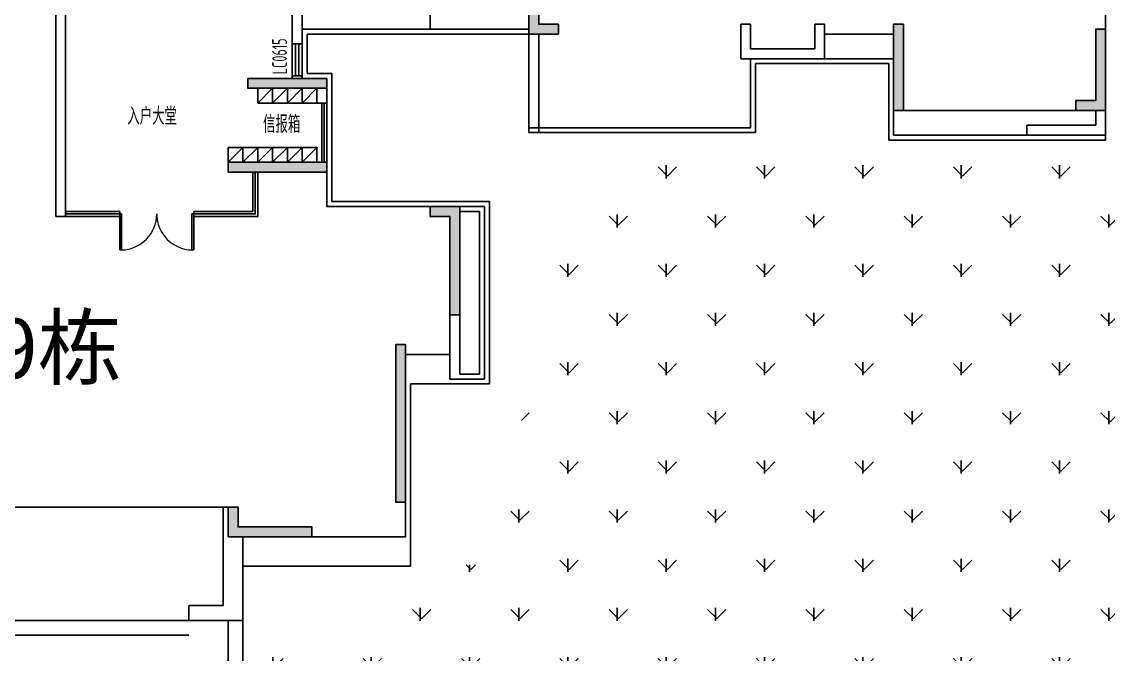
# Model space of a CAD drawing. Header units: millimetres. Extents: x 36720183 to 38160956, y 58934012 to 60388477.
# Drawn here: x 37540954 to 37562998, y 59422029 to 59434864 of the extents above; entities that cross this region are included whole.
import ezdxf

# ---------------------------------------------------------------- set-up
doc = ezdxf.new("R2010")
doc.units = ezdxf.units.MM
doc.header["$LTSCALE"] = 1000
doc.header["$MEASUREMENT"] = 0
doc.linetypes.add('DASH', pattern=[0.35, 0.25, -0.1])
for name, color, linetype in [('@ 绿化', 8, 'Continuous'), ('@YL', 2, 'Continuous'), ('C_Hatch', 41, 'Continuous'), ('C_Wall', 6, 'Continuous'), ('RMJM - P1 - P - 120-1$0$文字说明', 7, 'Continuous'), ('STAIR', 2, 'Continuous'), ('TEXT', 1, 'Continuous'), ('WALL', 4, 'Continuous'), ('WINDOW', 2, 'Continuous'), ('WINDOW_TEXT', 3, 'Continuous'), ('X-A7-L1-PLAN$0$DIM_SYMB', 3, 'Continuous')]:
    doc.layers.add(name, color=color, linetype=linetype)
doc.styles.add('RMJM - P1 - P - 120-1$0$RMJM_TEXT', font='ARIAL.TTF', dxfattribs={"height": 2.5})
doc.styles.get("Standard").update_dxf_attribs({"font": 'gbenor.shx', "bigfont": 'gbcbig.shx'})

# ---------------------------------------------------------------- blocks, each defined once
blk = doc.blocks.new('$TCHSYS$WIN2D')
for p, q in [((-0.5, 0.5), (0.5, 0.5)), ((0.5, 0.1666666666666666), (-0.5, 0.1666666666666666)), ((0.5, -0.1666666666666667), (-0.5, -0.1666666666666667)), ((-0.4999999999999999, -0.5), (0.5, -0.5))]:
    blk.add_line(p, q)
blk = doc.blocks.new('$DorLib2D$00000002')
for p, q in [((-0.5, -5.684341886080802e-17), (-0.5000000000000007, 0.4875)), ((-0.4750000000000007, 0.4875), (-0.5000000000000007, 0.4875)), ((-0.475, -2.842170943040401e-17), (-0.4750000000000007, 0.4875)), ((0.475, -2.842170943040401e-17), (0.4750000000000007, 0.4875)), ((0.4750000000000007, 0.4875), (0.5000000000000007, 0.4875)), ((0.5, -5.684341886080802e-17), (0.5000000000000007, 0.4875)), ((-0.5, -5.684341886080802e-17), (-0.475, -2.842170943040401e-17)), ((0.5, -5.684341886080802e-17), (0.475, -2.842170943040401e-17))]:
    blk.add_line(p, q)
at = {"lineweight": 13}
for centre, start, end in [((-0.4875, -4.263256414560601e-17), 0, 88.53071641864632), ((0.4875, -4.263256414560601e-17), 91.4692835813537, 180)]:
    blk.add_arc(centre, 0.4875, start, end, dxfattribs=at)
blk = doc.blocks.new('xfgvdf23')
at = {"layer": 'C_Hatch'}
h = blk.add_hatch(color=256, dxfattribs=at)
h.paths.add_polyline_path([(11788732.39793493, 374174.040619798), (11788732.39793493, 374374.040619798), (11788932.39793493, 374374.040619798), (11788932.39793493, 373974.040619798), (11787332.39803029, 373974.040619798), (11787332.39803029, 374174.040619798)])
h.paths.add_polyline_path([(11783232.39793493, 380574.0406199259), (11784882.39793459, 380574.0406199259), (11784882.39793459, 380374.0406198881), (11783232.39793493, 380374.0406198881)])
h.paths.add_polyline_path([(11769632.19057061, 372774.1261586127), (11769632.39793418, 372773.9560364417), (11769832.39793418, 372773.8709671597), (11769832.39793418, 375073.9559333803), (11769632.39793418, 375073.9559333803), (11769632.19057061, 372774.0410893307)])
h.paths.add_polyline_path([(11781932.43913328, 378174.0406048513), (11781932.39793474, 379274.0406196596), (11783932.39793474, 379274.0406196596), (11783932.39793474, 378574.0408103945), (11784132.39793474, 378574.0408103945), (11784132.39793474, 379274.0406196596), (11784132.39793474, 379474.0406196596), (11783932.39793474, 379474.0406196596), (11781732.39793474, 379474.0406196596), (11781732.43913328, 378174.0406048513)])
h.paths.add_polyline_path([(11779732.31553728, 379474.0406198149), (11779132.31553728, 379474.0406198149), (11779132.31553728, 379274.0406198149), (11779532.31553728, 379274.0406198149), (11779532.31553728, 377824.1306465151), (11779732.31553728, 377824.1306465151)])
h.paths.add_polyline_path([(11784832.39793474, 362874.0406196596), (11784832.39793474, 363474.041382599), (11785032.39793474, 363474.041382599), (11785032.39793474, 363074.0406196596), (11786532.39794592, 363074.0406196589), (11786532.39794592, 362874.0406196589)])
h.paths.add_polyline_path([(11788932.39793474, 369574.041382599), (11788932.39793474, 369374.041382599), (11789332.39793474, 369374.041382599), (11789332.39793474, 367374.0406196142), (11789532.39793474, 367374.0406196142), (11789532.39793474, 369574.041382599)])
h.paths.add_polyline_path([(11781932.39793474, 376674.0408103945), (11781932.39793474, 374274.0409057619), (11781732.39793474, 374274.0409057619), (11781732.39793474, 376674.0408103945)])
h.paths.add_polyline_path([(11801032.39793474, 380574.0406196596), (11800432.39793474, 380574.0406196596), (11800432.39793474, 380374.0406196596), (11800832.39793474, 380374.0406196596), (11800832.39793474, 378924.0408103945), (11801032.39793474, 378924.0408103945)])
h.paths.add_polyline_path([(11794832.36397899, 388674.0406201748), (11794832.39793474, 385874.0406197527), (11795032.39793474, 385874.0406197527), (11795032.36397899, 388674.0406201748)])
h.paths.add_polyline_path([(11793832.39793413, 389374.0406194866), (11792132.39793474, 389374.0406197527), (11792132.39793474, 389174.0406197527), (11793832.39793413, 389174.0406194866)])
h.paths.add_polyline_path([(11796132.39793429, 383174.0406237008), (11795732.39793429, 383174.0406237008), (11795732.39793429, 382974.0406237008), (11796332.39793429, 382974.0406237008), (11796332.39791921, 386074.0406199396), (11796132.39791921, 386074.0406199396)])
h.paths.add_polyline_path([(11768232.97983809, 380573.8712767723), (11768232.89744058, 378823.9559632067), (11768032.89744058, 378823.9559632067), (11768032.97983809, 380573.8712767723)])
h.paths.add_polyline_path([(11771732.69007724, 380573.8712767723), (11772332.69007724, 380573.8712767723), (11772332.60768034, 378824.0406199432), (11772132.60768034, 378824.0406199432), (11772132.69007724, 380373.8712767723), (11771732.69007724, 380373.8712767723)])
h.paths.add_polyline_path([(11782832.39793474, 388674.0406199401), (11782832.39793474, 385874.0406196596), (11783032.39793474, 385874.0406196596), (11783032.39793474, 388674.0406199401)])
h.paths.add_polyline_path([(11781732.39793474, 385574.0406199394), (11781532.39793474, 385574.0406199394), (11781532.39793474, 383174.0406196596), (11782132.39793474, 383174.0406196596), (11782132.39793474, 383374.0406196596), (11781732.39793474, 383374.0406196596)])
h.paths.add_polyline_path([(11775232.39793437, 379474.0406198149), (11775232.39793437, 377824.1306465151), (11775432.39793437, 377824.1306465151), (11775432.39793437, 379474.0406198149)])
h.paths.add_polyline_path([(11768032.60529813, 376623.9558856966), (11768032.60529813, 374873.9559333803), (11768232.60529813, 374873.9559333803), (11768232.60529813, 376623.9558856966)])
h.paths.add_polyline_path([(11785932.39793474, 389374.0406196596), (11784232.39793455, 389374.0406196596), (11784232.39793455, 389174.0406196596), (11785932.39793474, 389174.0406196596)])
h.paths.add_polyline_path([(11786832.39793474, 372174.0410011293), (11785232.39793474, 372174.0410011293), (11785232.39793474, 371974.0410011293), (11786832.39793474, 371974.0410011293)])
h.paths.add_polyline_path([(11777632.4009865, 372174.0410011293), (11775132.4009865, 372174.0410011293), (11775132.4009865, 371974.0410011293), (11777632.4009865, 371974.0410011293)])
h.paths.add_polyline_path([(11786132.39793474, 378974.0408103945), (11786132.39793474, 378374.0408103945), (11786332.39793474, 378374.0408103945), (11786332.39793474, 378774.0408103945), (11789132.39793474, 378774.0408103945), (11789132.39793474, 378974.0408103945)])
h.paths.add_polyline_path([(11788932.39793474, 385874.0406238879), (11788932.39793474, 382974.0406238879), (11789132.39793474, 382974.0406238879), (11789132.39793474, 385874.0406238879)])
h.paths.add_polyline_path([(11774432.4009865, 366774.041382599), (11774432.39802722, 363574.0406196589), (11774632.39802722, 363574.0406196589), (11774632.4009865, 366774.041382599)])
h.paths.add_polyline_path([(11773532.4009865, 369374.041382599), (11773932.39488298, 369374.041382599), (11773932.39488298, 369574.041382599), (11773332.4009865, 369574.041382599), (11773332.4009865, 367374.0406196142), (11773532.4009865, 367374.0406196142)])
h.paths.add_polyline_path([(11778032.4009865, 370474.0410011293), (11776032.4009865, 370474.0410011293), (11776032.4009865, 370274.0410011293), (11778032.4009865, 370274.0410011293)])
h.paths.add_polyline_path([(11786832.39793474, 370474.0410011293), (11784832.39793474, 370474.0410011293), (11784832.39793474, 370274.0410011293), (11786832.39793474, 370274.0410011293)])
h.paths.add_polyline_path([(11788232.39793474, 366774.041382599), (11788232.39793474, 363574.0406196589), (11788432.39793474, 363574.0406196589), (11788432.39793474, 366774.041382599)])
h.paths.add_polyline_path([(11791132.39793474, 374724.0410011293), (11790932.39793474, 374724.0410011293), (11790932.39793474, 373074.0410011293), (11791532.39793474, 373074.0410011293), (11791532.39793474, 373274.0410011293), (11791132.39793474, 373274.0410011293)])
h.paths.add_polyline_path([(11798332.39793474, 373274.0410011293), (11798332.39793474, 371524.0410011293), (11798532.39793474, 371524.0410011293), (11798532.39793474, 373274.0410011293)])
h.paths.add_polyline_path([(11802432.39793474, 377674.0408103945), (11802432.39793474, 375924.0409117223), (11802632.39793474, 375924.0409117223), (11802632.39793474, 377674.0408103945)])
h.paths.add_polyline_path([(11802432.39793474, 371724.0410011293), (11802032.39793474, 371724.0410011293), (11802032.39793474, 371524.0410011293), (11802632.39793474, 371524.0410011293), (11802632.39793474, 373174.0410011293), (11802432.39793474, 373174.0410011293)])
h.paths.add_polyline_path([(11795232.26976091, 380574.0310829164), (11795232.26976091, 378974.0310829164), (11795432.26976091, 378974.0310829164), (11795432.26976091, 380374.0310829164), (11796082.39793437, 380374.0406224331), (11796082.39793437, 380574.0406224331)])
h.paths.add_polyline_path([(11778032.39793474, 362874.0406196596), (11776332.39794648, 362874.0406196589), (11776332.39794648, 363074.0406196589), (11777832.39793474, 363074.0406196596), (11777832.39793474, 363474.041382599), (11778032.39793474, 363474.041382599)])
at = {"layer": 'C_Wall'}
for points in [[(11791132.39793474, 374724.0410011293), (11790932.39793474, 374724.0410011293), (11790932.39793474, 373074.0410011293), (11791532.39793474, 373074.0410011293), (11791532.39793474, 373274.0410011293), (11791132.39793474, 373274.0410011293)], [(11798332.39793474, 373274.0410011293), (11798332.39793474, 371524.0410011293), (11798532.39793474, 371524.0410011293), (11798532.39793474, 373274.0410011293)], [(11802432.39793474, 371724.0410011293), (11802032.39793474, 371724.0410011293), (11802032.39793474, 371524.0410011293), (11802632.39793474, 371524.0410011293), (11802632.39793474, 373174.0410011293), (11802432.39793474, 373174.0410011293)], [(11786832.39793474, 372174.0410011293), (11785232.39793474, 372174.0410011293), (11785232.39793474, 371974.0410011293), (11786832.39793474, 371974.0410011293)], [(11786832.39793474, 370474.0410011293), (11784832.39793474, 370474.0410011293), (11784832.39793474, 370274.0410011293), (11786832.39793474, 370274.0410011293)], [(11788232.39793474, 366774.041382599), (11788232.39793474, 363574.0406196589), (11788432.39793474, 363574.0406196589), (11788432.39793474, 366774.041382599)]]:
    blk.add_lwpolyline(points, close=True, dxfattribs=at)
for points in [[(11788932.39793474, 369574.041382599), (11788932.39793474, 369374.041382599), (11789332.39793474, 369374.041382599), (11789332.39793474, 367374.0406196142), (11789532.39793474, 367374.0406196142), (11789532.39793474, 369574.041382599), (11788932.39793474, 369574.041382599)], [(11784832.39793474, 362874.0406196596), (11784832.39793474, 363474.041382599), (11785032.39793474, 363474.041382599), (11785032.39793474, 363074.0406196596), (11786532.39794592, 363074.0406196589), (11786532.39794592, 362874.0406196589), (11784832.39793474, 362874.0406196596)]]:
    blk.add_lwpolyline(points, dxfattribs=at)
blk = doc.blocks.new('sd14esdf126723rwvgfwed')
at = {"color": 6}
for p, q in [((12185983.2303978, 342956.848220475), (12185683.23039811, 342656.848220475)), ((12185683.23039811, 342956.848220475), (12185683.23039811, 342656.848220475)), ((12186283.23039814, 342956.848220475), (12185983.23039811, 342656.848220475)), ((12185983.2303978, 342956.848220475), (12185983.23039811, 342656.848220475)), ((12186583.23039814, 342956.848220475), (12186283.23039814, 342656.848220475)), ((12186283.23039814, 342956.848220475), (12186283.23039814, 342656.848220475)), ((12186883.23039747, 342956.848220475), (12186583.23039814, 342656.848220475)), ((12186583.23039814, 342956.848220475), (12186583.23039814, 342656.848220475)), ((12185383.23039844, 341756.8486025184), (12185083.23039875, 341456.8486025184)), ((12185083.23039875, 341756.8486025184), (12185083.23039875, 341456.8486025184)), ((12185683.23039811, 341756.8486025184), (12185383.23039844, 341456.8486025184)), ((12185383.23039844, 341756.8486025184), (12185383.23039844, 341456.8486025184)), ((12185983.2303978, 341756.8486025184), (12185683.23039811, 341456.8486025184)), ((12185683.23039811, 341756.8486025184), (12185683.23039811, 341456.8486025184)), ((12186283.23039814, 341756.8486025184), (12185983.23039811, 341456.8486025184)), ((12185983.2303978, 341756.8486025184), (12185983.23039811, 341456.8486025184)), ((12186583.23039814, 341756.8486025184), (12186283.23039814, 341456.8486025184)), ((12186283.23039814, 341756.8486025184), (12186283.23039814, 341456.8486025184)), ((12186883.23039747, 341756.8486025184), (12186583.23039814, 341456.8486025184)), ((12186583.23039814, 341756.8486025184), (12186583.23039814, 341456.8486025184))]:
    blk.add_line(p, q, dxfattribs=at)
for points in [[(12197183.23038764, 344056.848221153), (12198583.23039749, 344056.848221153), (12198583.23039731, 342506.8482210636), (12202883.23039749, 342506.8485998288), (12202883.23039749, 348656.8484090939), (12201283.23039749, 348656.8484090939), (12201283.23039749, 351556.8482183591), (12193883.23039722, 351556.8482223526), (12193883.23039722, 353956.8482198417), (12196583.23039704, 353956.8482226357), (12196583.23039704, 357056.8482186422)], [(12189783.23039749, 340556.8489837497), (12189783.23039749, 337556.8482209966), (12189783.23039749, 340556.8489837497), (12187083.23039731, 340556.8489837497), (12187083.23039768, 343156.84860228), (12186583.23039731, 343156.8482211381), (12186583.2303975, 344156.8482209444), (12187583.2303975, 344156.8482209444), (12187583.2303975, 344156.8482209444), (12187783.23049282, 344156.8482209519), (12187783.23049282, 344156.8482209519), (12191183.23039713, 344156.8482209519), (12191183.23039711, 342156.8482236937), (12195683.23039768, 342156.8482236937), (12195683.23039768, 343553.8668853268)], [(12186883.23039816, 342656.848220475), (12186883.23039747, 342956.848220475), (12185683.23039811, 342956.848220475)], [(12185683.23039811, 342656.848220475), (12186883.23039816, 342656.848220475)], [(12186883.23039816, 341456.8486025184), (12186883.23039747, 341756.8486025184), (12185083.23039875, 341756.8486025184)], [(12185083.23039875, 341456.8486025184), (12186883.23039816, 341456.8486025184)], [(12176383.39519391, 333856.8482209444), (12177983.24907324, 333856.8482208028), (12177983.14426496, 332159.829749912), (12185383.14426602, 332159.829749912), (12185383.20781565, 333856.8482226357), (12188683.23039786, 333856.8482210934), (12188683.23039768, 337556.8482209966), (12189583.14800022, 337556.8482209966)]]:
    blk.add_lwpolyline(points, dxfattribs=at)
at = {"layer": 'STAIR', "color": 6}
blk.add_line((12179083.14801008, 332159.8297499269), (12184283.15573733, 332159.9637328312), dxfattribs=at)
at = {"layer": 'WALL', "color": 6}
for p, q in [((12181583.23039731, 340356.8482205793), (12181583.23039731, 344806.848221004)), ((12186383.23039731, 344956.8482209072), (12186383.23039731, 343856.8482210487)), ((12186583.2303975, 343856.8482210487), (12186583.2303975, 344956.8482209072)), ((12189183.23049321, 344956.8482209072), (12189183.23049321, 344156.8482209072)), ((12181783.23039731, 340356.8482205793), (12181783.23039731, 344606.8482210487)), ((12186583.23049302, 344156.8482208997), (12189183.23049321, 344156.8482209072)), ((12195483.23038721, 343556.8482235), (12195483.23038746, 344256.8486026153)), ((12195483.23038746, 344256.8486026153), (12195683.23038746, 344256.8486026153)), ((12195683.23038777, 343756.8482237682), (12195683.23038746, 344256.8486026153)), ((12196983.23038721, 343756.8482237682), (12196983.23038764, 344256.8486026153)), ((12196983.23038764, 344256.8486026153), (12197183.23038764, 344256.8486026153)), ((12197183.23038777, 343556.8482235), (12197183.23038764, 344256.8486026153)), ((12191183.23038708, 344056.8482237086), (12191183.23038708, 342056.8482235596)), ((12191383.23038708, 344056.8482237086), (12191183.23038708, 344056.8482237086)), ((12191383.23038708, 344056.8482237086), (12191383.23038708, 342056.8482235596)), ((12186383.23039731, 343856.8482210487), (12186583.2303975, 343856.8482210487)), ((12196983.23038721, 343756.8482237682), (12195683.23038777, 343756.8482237682)), ((12197183.23038777, 343556.8482235), (12195483.23038721, 343556.8482235)), ((12185583.23039731, 343156.8482210934), (12186583.23039731, 343156.8482210934)), ((12186383.23039731, 343206.8482209072), (12186383.23039731, 343156.8482210934)), ((12186583.2303975, 343206.8482209072), (12186383.23039731, 343206.8482209072)), ((12186583.2303975, 343156.8482210934), (12186583.2303975, 343206.8482209072)), ((12186783.2303975, 343156.8482210934), (12187083.23039731, 343156.8482210934)), ((12187083.23039731, 343156.8482210934), (12187083.23039731, 342956.8482209072)), ((12185683.23039787, 342956.8482209072), (12186683.23039787, 342956.8482209072)), ((12186883.23039747, 342956.848220475), (12186883.23039769, 342656.848220475)), ((12187083.23039789, 342656.848220475), (12187083.23039765, 342956.848220475)), ((12186883.23039769, 342656.848220475), (12187083.23039789, 342656.848220475)), ((12202683.23038726, 342506.8482236639), (12202683.2303877, 342206.8482237086)), ((12202883.23038726, 342506.8482236639), (12202683.23038726, 342506.8482236639)), ((12202883.23038726, 342506.8482236639), (12202883.23038672, 342006.8482237384)), ((12202683.2303877, 342206.8482237086), (12201283.23038708, 342206.8482236639)), ((12201283.23038708, 342006.8482236639), (12201283.23038708, 342206.8482236639)), ((12191383.23038708, 342056.8482235596), (12191183.23038708, 342056.8482235596)), ((12202883.23038672, 342006.8482237384), (12201283.23038708, 342006.8482236639)), ((12181583.23039731, 340356.8482205793), (12181783.23039731, 340356.8482205793)), ((12190283.23039755, 340556.8489843756), (12189783.23039749, 340556.8489837497)), ((12189783.23039749, 340456.8489837497), (12189783.23039749, 340556.8489837497)), ((12190183.23039758, 340456.8489833996), (12189783.23039749, 340456.8489837497)), ((12190183.23039758, 337156.8482215926), (12190183.23039758, 340456.8489833996)), ((12190283.23039756, 337056.8482208699), (12190283.23039755, 340556.8489843756)), ((12189583.14800022, 338356.8482209966), (12189583.1480003, 337056.8482208699)), ((12189783.14800022, 338356.8482209966), (12189583.14800022, 338356.8482209966)), ((12189783.14800022, 338356.8482209966), (12189783.1480003, 337156.8482215926)), ((12189583.1480003, 337056.8482208699), (12190283.23039756, 337056.8482208699)), ((12189783.1480003, 337156.8482215926), (12190183.23039758, 337156.8482215926)), ((12184983.16667534, 334456.8350482732), (12185083.1666744, 334456.8487811685)), ((12184983.2490728, 333856.8344761655), (12184983.16667534, 334456.8350482732)), ((12185083.24907185, 333856.8482090607), (12185083.1666744, 334456.8487811685)), ((12184983.32971213, 332459.8297498524), (12184983.24907184, 333856.8424367309)), ((12185383.24907117, 333856.8655260503), (12185083.24907185, 333856.8482090607)), ((12185383.34702957, 332159.8297496885), (12185383.24907117, 333856.8655260503)), ((12184283.14801101, 332459.8297499269), (12184983.32971213, 332459.8297498524)), ((12184283.14801101, 332459.8297499269), (12184283.14801101, 332159.8297499269)), ((12184283.14801101, 332159.8297499269), (12185383.34702957, 332159.8297496885))]:
    blk.add_line(p, q, dxfattribs=at)
at = {"layer": 'WINDOW', "color": 6, "linetype": 'DASH', "ltscale": 1000}
for p, q in [((12197183.23038764, 343556.8482237086), (12198583.23038746, 343556.8482237086)), ((12202883.23039676, 341906.8482236639), (12202883.23038726, 342006.8480356187))]:
    blk.add_line(p, q, dxfattribs=at)
at = {"layer": 'WINDOW', "color": 6}
for p, q in [((12182883.23039716, 340356.8482205793), (12182883.23039716, 340456.8482205793)), ((12184383.23039716, 340356.8482205793), (12184383.23039716, 340456.8482205793))]:
    blk.add_line(p, q, dxfattribs=at)
at = {"layer": 'WINDOW', "color": 6, "ltscale": 1000}
blk.add_line((12178383.23040698, 334459.8165892363), (12184983.23026855, 334458.9103532806), dxfattribs=at)
at = {"layer": 'WINDOW', "color": 6, "linetype": 'DASH'}
blk.add_lwpolyline([(12189183.23039768, 344156.8482209519), (12191183.31278492, 344156.8482209519)], dxfattribs=at)
at = {"layer": 'WINDOW', "color": 6, "linetype": 'DASH', "ltscale": 1000}
for points in [[(12185383.3127849, 333256.8482212126), (12188783.22816091, 333256.8482212126), (12188783.310558, 336956.8482210934), (12190383.31278495, 336956.848221004), (12190383.31278492, 340656.8489840925), (12187183.23031104, 340656.8489838615), (12187183.22832908, 343256.8486786112), (12186683.23038726, 343256.8482974693), (12186683.23038726, 344056.8482209519), (12191183.23038708, 344056.8482209519)], [(12195683.23038764, 343556.8482237086), (12195683.23010182, 342156.8482235596), (12191383.23038708, 342156.8482235596)], [(12198483.23038746, 343456.8482237086), (12195783.23036859, 343456.8482237011), (12195783.23008276, 342056.8482235596), (12191383.23038708, 342056.8482235596)], [(12202883.23039676, 341906.8482236639), (12198483.23038746, 341906.8482236639), (12198483.23038746, 343456.8482237086)], [(12198583.23038746, 342506.8482236117), (12198583.23038746, 342006.8482236639), (12201283.23038708, 342006.8482236639)]]:
    blk.add_lwpolyline(points, dxfattribs=at)
at = {"layer": 'WINDOW', "color": 6}
for points in [[(12186983.2303978, 341456.8486023173), (12186983.23039929, 342656.8482203335)], [(12187033.2303978, 341456.8486023173), (12187033.23039929, 342656.8482202888)], [(12187083.2303978, 341456.8486023173), (12187083.23039929, 342656.8482202366)], [(12184383.23039716, 340356.8482205793), (12185683.23039693, 340356.8482205793), (12185683.23039781, 341256.8486025184)], [(12184383.23039716, 340406.8482205793), (12185633.23039699, 340406.8482205793), (12185633.23039781, 341256.8486025184)], [(12184383.23039716, 340456.8482205793), (12185583.23039704, 340456.8482205793), (12185583.23039781, 341256.8486025184)], [(12181783.23039731, 340456.8482205793), (12182883.23039716, 340456.8482205793)], [(12181783.23039731, 340406.8482205793), (12182883.23039716, 340406.8482205793)], [(12181783.23039731, 340356.8482205793), (12181783.23039731, 340356.8482205793), (12182883.23039716, 340356.8482205793)]]:
    blk.add_lwpolyline(points, dxfattribs=at)
at = {"layer": 'X-A7-L1-PLAN$0$DIM_SYMB', "color": 6}
blk.add_lwpolyline([(12181683.15187372, 332159.8967413828, 0, 0, 0), (12181683.28087982, 334142.2107235044, 79.99999999999997, 0, 0), (12181683.29681288, 334412.1989731863, 0, 0, 0)], format="xyseb", dxfattribs=at)
at = {"layer": 'WALL', "color": 6}
blk.add_blockref('xfgvdf23', (400250.6250986308, -29017.10791730881), dxfattribs=at)
at = {"layer": 'WINDOW', "color": 6}
for name, p, xscale, yscale, zscale, rotation in [('$TCHSYS$WIN2D', (12186483.23039787, 343531.8482210934), 650, 200, -650, 270), ('$DorLib2D$00000002', (12183633.23039716, 340406.8482205793), 1500, 1500, -1500, 180)]:
    blk.add_blockref(name, p, dxfattribs=dict(at, xscale=xscale, yscale=yscale, zscale=zscale, rotation=rotation))
at = {"layer": 'RMJM - P1 - P - 120-1$0$文字说明', "color": 6, "insert": (12182925.67930629, 338320.3097510114), "char_height": 1250, "width": 25500, "attachment_point": 3, "style": 'RMJM - P1 - P - 120-1$0$RMJM_TEXT'}
blk.add_mtext('{\\fSimSun|b0|i0|c134|p2;D9栋}', dxfattribs=at)
at = {"layer": 'TEXT', "color": 6}
for s, p in [('入户大堂', (12183036.50373415, 342215.7437288314)), ('信报箱', (12185789.78415816, 342052.8258057907))]:
    blk.add_text(s, height=350, dxfattribs=at).set_placement(p)
at = {"layer": 'WINDOW_TEXT', "color": 6, "width": 0.7}
blk.add_text('LC0615', height=300, rotation=90, dxfattribs=at).set_placement((12186275.27363329, 343239.1706991121))
blk = doc.blocks.new('D9D10scpm')
blk.add_blockref('sd14esdf126723rwvgfwed', (-11641253.67968651, -530913.8768310398))

msp = doc.modelspace()

# ---------------------------------------------------------------- hatches: boundary and pattern name
at = {"layer": '@ 绿化', "linetype": 'Continuous'}
h = msp.add_hatch(dxfattribs=at)
h.set_pattern_fill('GRASS', color=256, scale=500, style=0)
h.set_pattern_definition([(90, (0, 0), (-997.7954749999999, 997.7954750000001), [264.58066, -1731.01015]), (45, (0, 0), (-997.7961550815103, 997.7961550815104), [264.58066, -1146.51615]), (135, (0, 0), (-997.7961550815104, -997.7961550815103), [264.58066, -1146.51615])])
edge = h.paths.add_edge_path()
edge.add_line((37546043.23740867, 59419323.75076043), (37546043.23740867, 59422214.27691291))
edge.add_line((37546043.23740867, 59422214.27691291), (37546942.5597792, 59422214.27691291))
edge.add_line((37546942.5597792, 59422214.27691291), (37548196.78359728, 59423814.53300501))
edge.add_line((37548196.78359728, 59423814.53300501), (37550751.54949635, 59423854.99867161))
edge.add_line((37550751.54949635, 59423854.99867161), (37551625.20481674, 59431329.82541493))
edge.add_line((37551625.20481674, 59431329.82541493), (37555742.55980773, 59432614.27663419))
edge.add_line((37555742.55980773, 59432614.27663419), (37555687.60393804, 59432464.27166062))
edge.add_line((37555687.60393804, 59432464.27166062), (37570197.52039543, 59432464.27166035))
edge.add_line((37570197.52039543, 59432464.27166035), (37570252.47622108, 59432614.27663393))
edge.add_line((37570252.47622108, 59432614.27663393), (37574752.47622164, 59432614.27663393))
edge.add_line((37574752.47622164, 59432614.27663393), (37574752.47624383, 59435514.27663127))
edge.add_line((37574752.47624383, 59435514.27663127), (37578852.47624347, 59431114.27739407))
edge.add_line((37578852.47624347, 59431114.27739407), (37576152.47624328, 59431114.27739407))
edge.add_line((37576152.47624328, 59431114.27739407), (37576152.47624328, 59428114.27663132))
edge.add_line((37576152.47624328, 59428114.27663132), (37577252.47624309, 59428114.27663132))
edge.add_line((37577252.47624309, 59428114.27663132), (37577252.47624306, 59427353.4865256))
edge.add_line((37577252.47624306, 59427353.4865256), (37577252.47624303, 59426914.24554124))
edge.add_line((37577252.47624303, 59426914.24554124), (37577252.47624291, 59424414.27663141))
edge.add_line((37577252.47624291, 59424414.27663141), (37580652.47623192, 59424414.27663141))
edge.add_line((37580652.47623192, 59424414.27663141), (37580652.47623192, 59422814.27663132))
edge.add_line((37580652.47623192, 59422814.27663132), (37580652.47623192, 59422214.27691292))
edge.add_line((37580652.47623192, 59422214.27691292), (37580652.47623192, 59419323.75076042))
edge.add_line((37580652.47623192, 59419323.75076042), (37546691.23865657, 59419323.75076042))
edge.add_line((37546691.23865657, 59419323.75076042), (37546436.25916972, 59419323.75076043))
edge.add_line((37546436.25916972, 59419323.75076043), (37546043.23740867, 59419314.0666084))

# ---------------------------------------------------------------- linework, layer by layer
at = {"layer": '@YL'}
msp.add_lwpolyline([(37545442.67879923, 59422717.25318672), (37545442.67879923, 59419717.25318672), (37534943.11873267, 59419717.25318681), (37534942.86640178, 59423814.26214791), (37538042.54378708, 59423814.27165803), (37538042.47603494, 59422717.2531864), (37544342.47978099, 59422717.25318626)], dxfattribs=at)
at = {"layer": '@YL', "color": 8}
msp.add_lwpolyline([(37545142.67879923, 59422717.25318672), (37545142.67879923, 59420017.25318672), (37535243.10025652, 59420017.25318681), (37535242.88487902, 59423514.26306839), (37537742.52525838, 59423514.27073754), (37537742.45750629, 59422417.25318641), (37544342.47978098, 59422417.25318626)], dxfattribs=at)

# ---------------------------------------------------------------- block references
msp.add_blockref('D9D10scpm', (37001313.01145649, 59621471.30026786))

doc.saveas('drawing.dxf')
